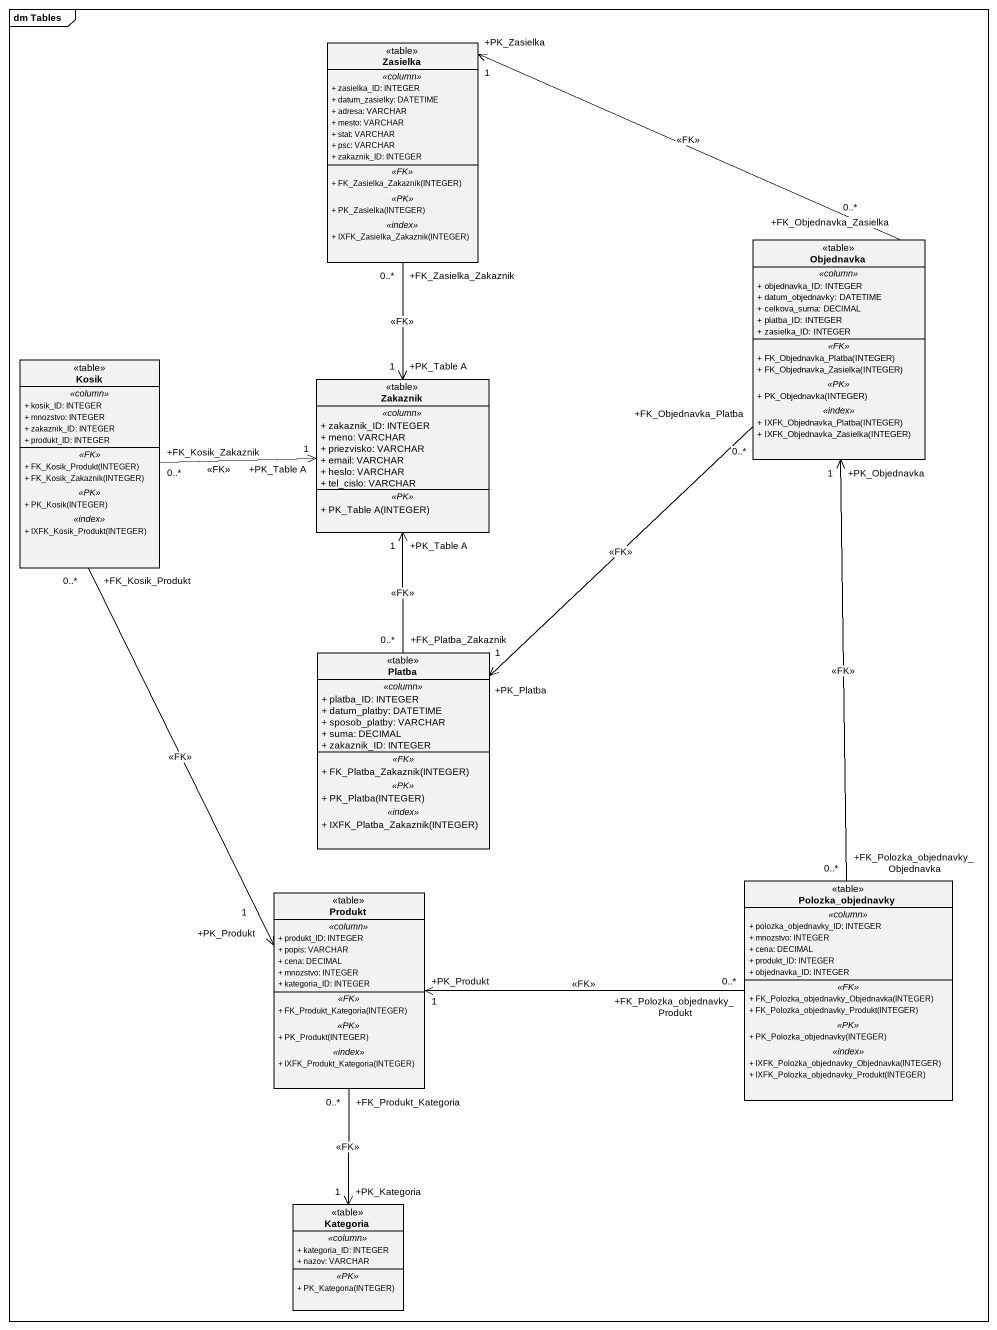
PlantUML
@startuml
mainframe dm Tables
hide circle
hide empty members
skinparam classAttributeIconSize 0
class Zasielka <<table>> {
  .. <<column>> ..
  + zasielka_ID: INTEGER
  + datum_zasielky: DATETIME
  + adresa: VARCHAR
  + mesto: VARCHAR
  + stat: VARCHAR
  + psc: VARCHAR
  + zakaznik_ID: INTEGER
  .. <<FK>> ..
  + FK_Zasielka_Zakaznik(INTEGER)
  .. <<PK>> ..
  + PK_Zasielka(INTEGER)
  .. <<index>> ..
  + IXFK_Zasielka_Zakaznik(INTEGER)
}
class Objednavka <<table>> {
  .. <<column>> ..
  + objednavka_ID: INTEGER
  + datum_objednavky: DATETIME
  + celkova_suma: DECIMAL
  + platba_ID: INTEGER
  + zasielka_ID: INTEGER
  .. <<FK>> ..
  + FK_Objednavka_Platba(INTEGER)
  + FK_Objednavka_Zasielka(INTEGER)
  .. <<PK>> ..
  + PK_Objednavka(INTEGER)
  .. <<index>> ..
  + IXFK_Objednavka_Platba(INTEGER)
  + IXFK_Objednavka_Zasielka(INTEGER)
}
class Kosik <<table>> {
  .. <<column>> ..
  + kosik_ID: INTEGER
  + mnozstvo: INTEGER
  + zakaznik_ID: INTEGER
  + produkt_ID: INTEGER
  .. <<FK>> ..
  + FK_Kosik_Produkt(INTEGER)
  + FK_Kosik_Zakaznik(INTEGER)
  .. <<PK>> ..
  + PK_Kosik(INTEGER)
  .. <<index>> ..
  + IXFK_Kosik_Produkt(INTEGER)
}
class Zakaznik <<table>> {
  .. <<column>> ..
  + zakaznik_ID: INTEGER
  + meno: VARCHAR
  + priezvisko: VARCHAR
  + email: VARCHAR
  + heslo: VARCHAR
  + tel_cislo: VARCHAR
  .. <<PK>> ..
  + PK_Table A(INTEGER)
}
class Platba <<table>> {
  .. <<column>> ..
  + platba_ID: INTEGER
  + datum_platby: DATETIME
  + sposob_platby: VARCHAR
  + suma: DECIMAL
  + zakaznik_ID: INTEGER
  .. <<FK>> ..
  + FK_Platba_Zakaznik(INTEGER)
  .. <<PK>> ..
  + PK_Platba(INTEGER)
  .. <<index>> ..
  + IXFK_Platba_Zakaznik(INTEGER)
}
class Produkt <<table>> {
  .. <<column>> ..
  + produkt_ID: INTEGER
  + popis: VARCHAR
  + cena: DECIMAL
  + mnozstvo: INTEGER
  + kategoria_ID: INTEGER
  .. <<FK>> ..
  + FK_Produkt_Kategoria(INTEGER)
  .. <<PK>> ..
  + PK_Produkt(INTEGER)
  .. <<index>> ..
  + IXFK_Produkt_Kategoria(INTEGER)
}
class Polozka_objednavky <<table>> {
  .. <<column>> ..
  + polozka_objednavky_ID: INTEGER
  + mnozstvo: INTEGER
  + cena: DECIMAL
  + produkt_ID: INTEGER
  + objednavka_ID: INTEGER
  .. <<FK>> ..
  + FK_Polozka_objednavky_Objednavka(INTEGER)
  + FK_Polozka_objednavky_Produkt(INTEGER)
  .. <<PK>> ..
  + PK_Polozka_objednavky(INTEGER)
  .. <<index>> ..
  + IXFK_Polozka_objednavky_Objednavka(INTEGER)
  + IXFK_Polozka_objednavky_Produkt(INTEGER)
}
class Kategoria <<table>> {
  .. <<column>> ..
  + kategoria_ID: INTEGER
  + nazov: VARCHAR
  .. <<PK>> ..
  + PK_Kategoria(INTEGER)
}
Zasielka "+FK_Zasielka_Zakaznik\n0..*" --> "+PK_Table A\n1" Zakaznik : <<FK>>
Objednavka "+FK_Objednavka_Zasielka\n0..*" -left-> "+PK_Zasielka\n1" Zasielka : <<FK>>
Objednavka "+FK_Objednavka_Platba\n0..*" --> "+PK_Platba\n1" Platba : <<FK>>
Kosik "+FK_Kosik_Zakaznik\n0..*" -right-> "+PK_Table A\n1" Zakaznik : <<FK>>
Kosik "+FK_Kosik_Produkt\n0..*" --> "+PK_Produkt\n1" Produkt : <<FK>>
Platba "+FK_Platba_Zakaznik\n0..*" -up-> "+PK_Table A\n1" Zakaznik : <<FK>>
Produkt "+FK_Produkt_Kategoria\n0..*" --> "+PK_Kategoria\n1" Kategoria : <<FK>>
Polozka_objednavky "+FK_Polozka_objednavky_Objednavka\n0..*" -up-> "+PK_Objednavka\n1" Objednavka : <<FK>>
Polozka_objednavky "+FK_Polozka_objednavky_Produkt\n0..*" -left-> "+PK_Produkt\n1" Produkt : <<FK>>
@enduml
